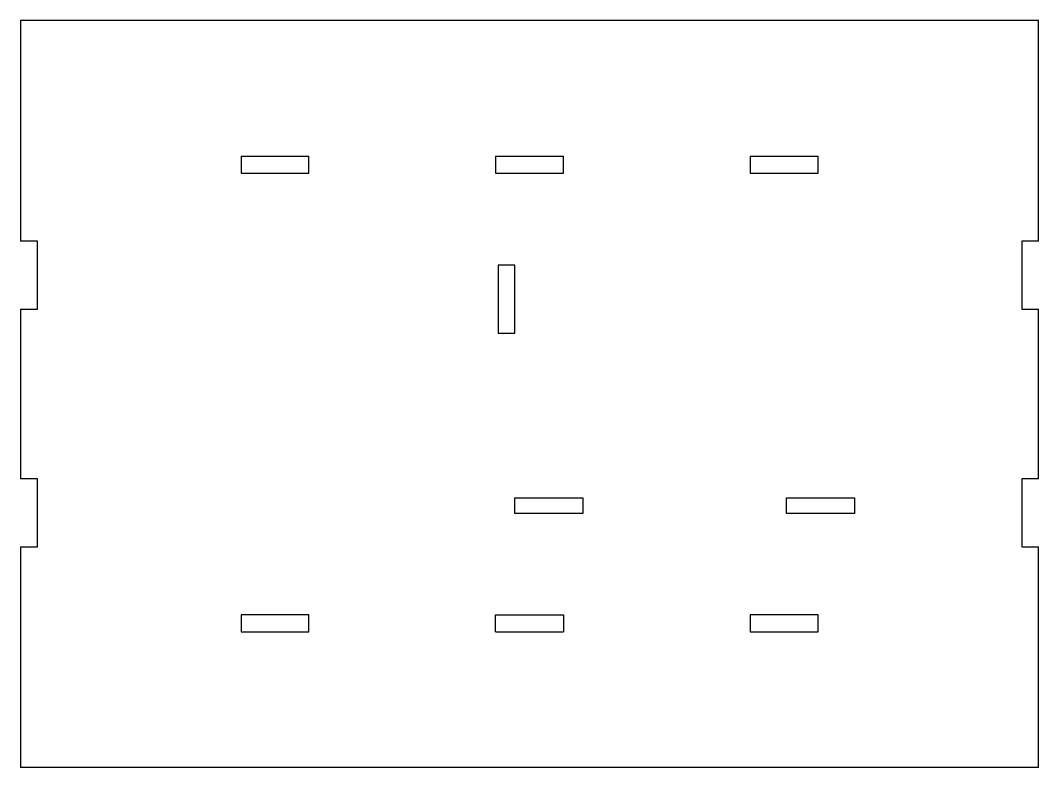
# Model space of a CAD drawing. Header units: inches. Extents: x 1 to 16, y 10 to 21.
import ezdxf

# ---------------------------------------------------------------- set-up
doc = ezdxf.new("R2010")
doc.units = ezdxf.units.IN
doc.header["$MEASUREMENT"] = 0
doc.layers.add('BOTTOMFOUNDATION', color=7, linetype='Continuous')
doc.layers.add('Default', color=7, linetype='Continuous')

# ---------------------------------------------------------------- blocks, each defined once
blk = doc.blocks.new('SE')
at = {"layer": 'BOTTOMFOUNDATION', "color": 7, "linetype": 'Continuous'}
for p, q in [((1.042, 21.017), (1.042, 17.767)), ((16.042, 21.017), (1.042, 21.017)), ((16.042, 17.767), (16.042, 21.017)), ((4.292, 19.017), (4.292, 18.767)), ((4.292, 19.017), (5.292, 19.017)), ((5.292, 18.767), (5.292, 19.017)), ((8.042, 19.017), (8.042, 18.767)), ((8.042, 19.017), (9.042, 19.017)), ((9.042, 18.767), (9.042, 19.017)), ((11.792, 19.017), (11.792, 18.767)), ((11.792, 19.017), (12.792, 19.017)), ((12.792, 18.767), (12.792, 19.017)), ((4.292, 18.767), (5.292, 18.767)), ((8.042, 18.767), (9.042, 18.767)), ((11.792, 18.767), (12.792, 18.767)), ((1.292, 17.767), (1.042, 17.767)), ((1.292, 16.767), (1.292, 17.767)), ((16.042, 17.767), (15.792, 17.767)), ((15.792, 17.767), (15.792, 16.767)), ((8.328, 17.414), (8.078, 17.414)), ((8.078, 17.414), (8.078, 16.414)), ((8.328, 16.414), (8.328, 17.414)), ((1.042, 16.767), (1.042, 14.267)), ((1.042, 16.767), (1.292, 16.767)), ((15.792, 16.767), (16.042, 16.767)), ((16.042, 14.267), (16.042, 16.767)), ((8.078, 16.414), (8.328, 16.414)), ((1.292, 14.267), (1.042, 14.267)), ((1.292, 13.267), (1.292, 14.267)), ((16.042, 14.267), (15.792, 14.267)), ((15.792, 14.267), (15.792, 13.267)), ((8.328, 13.991), (9.328, 13.991)), ((8.328, 13.756), (8.328, 13.991)), ((9.328, 13.991), (9.328, 13.756)), ((12.328, 13.991), (13.328, 13.991)), ((12.328, 13.756), (12.328, 13.991)), ((13.328, 13.991), (13.328, 13.756)), ((9.328, 13.756), (8.328, 13.756)), ((13.328, 13.756), (12.328, 13.756)), ((1.042, 13.267), (1.042, 10.017)), ((1.042, 13.267), (1.292, 13.267)), ((15.792, 13.267), (16.042, 13.267)), ((16.042, 10.017), (16.042, 13.267)), ((5.292, 12.267), (4.292, 12.267)), ((4.292, 12.267), (4.292, 12.017)), ((5.292, 12.017), (5.292, 12.267)), ((8.042, 12.017), (8.042, 12.267)), ((8.042, 12.267), (9.042, 12.267)), ((9.042, 12.267), (9.042, 12.017)), ((11.792, 12.267), (11.792, 12.017)), ((12.792, 12.267), (11.792, 12.267)), ((12.792, 12.017), (12.792, 12.267)), ((4.292, 12.017), (5.292, 12.017)), ((8.042, 12.017), (9.042, 12.017)), ((11.792, 12.017), (12.792, 12.017)), ((16.042, 10.017), (1.042, 10.017))]:
    blk.add_line(p, q, dxfattribs=at)

msp = doc.modelspace()

# ---------------------------------------------------------------- block references
at = {"layer": 'Default'}
msp.add_blockref('SE', (0, 0), dxfattribs=at)

doc.saveas('drawing.dxf')
